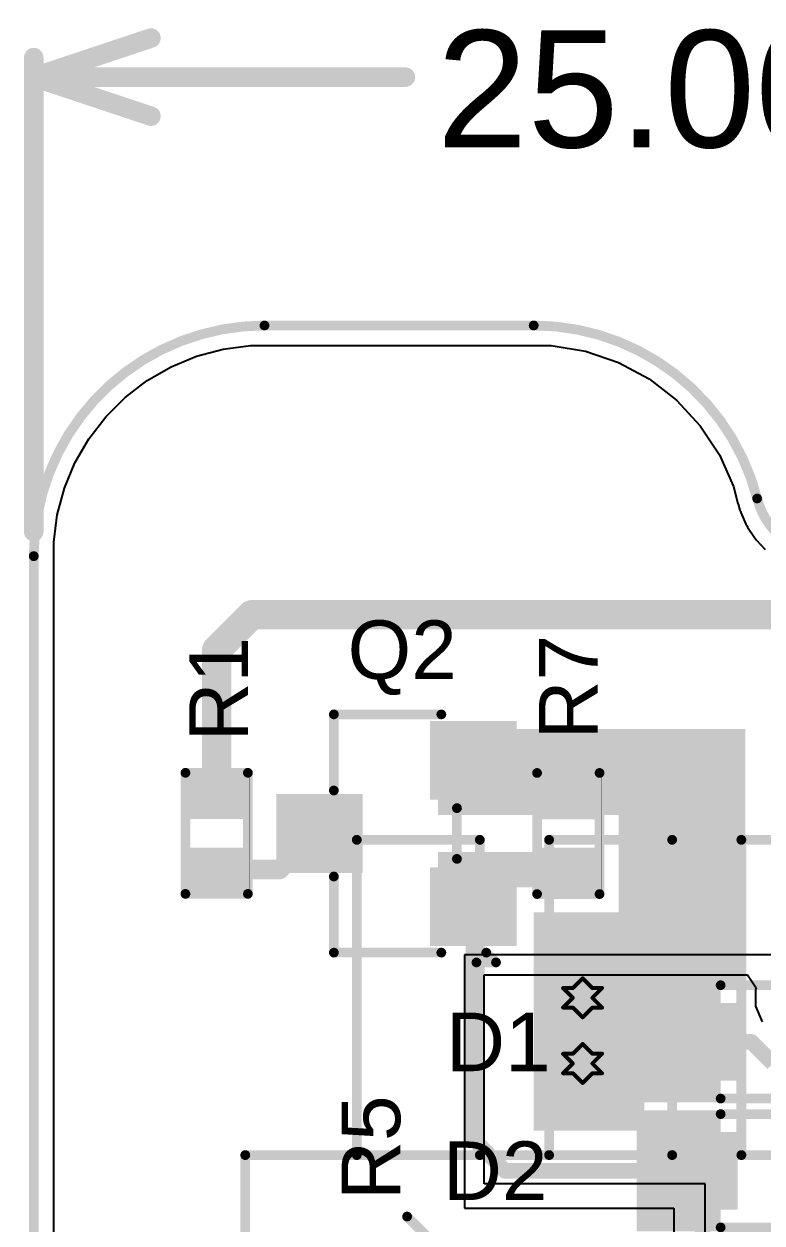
# Model space of a CAD drawing. Header units: inches. Extents: x -3 to 177, y -3 to 61.
# Drawn here: x -2.63 to 6.97, y 15.83 to 31.42 of the extents above; entities that cross this region are included whole.
import ezdxf

# ---------------------------------------------------------------- set-up
doc = ezdxf.new("R2010")
doc.units = ezdxf.units.IN
for name, color, linetype in [('Board Outline', 216, 'Continuous'), ('Bottom Layer', 5, 'Continuous'), ('Bottom Overlay', 54, 'Continuous'), ('Bottom Solder', 6, 'Continuous'), ('Dimension', 6, 'Continuous'), ('Drill Drawing', 1, 'Continuous'), ('Top Layer', 1, 'Continuous'), ('Top Overlay', 2, 'Continuous'), ('Top Paste', 8, 'Continuous'), ('Top Solder', 216, 'Continuous'), ('Via Holes', 16, 'Continuous')]:
    doc.layers.add(name, color=color, linetype=linetype)
doc.styles.add('Arial', font='', dxfattribs={"height": 0.2})
doc.styles.get('Arial').set_extended_font_data('Arial')

# ---------------------------------------------------------------- blocks, each defined once
blk = doc.blocks.new('SOT_23_2')
at = {"layer": 'Top Layer'}
for points in [[(-0.41, 1.46), (0.41, 1.46), (0.41, 0.54), (-0.41, 0.54)], [(-1.36, -0.54), (-0.54, -0.54), (-0.54, -1.46), (-1.36, -1.46)], [(0.54, -0.54), (1.36, -0.54), (1.36, -1.46), (0.54, -1.46)]]:
    blk.add_hatch(color=1, dxfattribs=at).paths.add_polyline_path(points)
at = {"layer": 'Top Paste'}
for points in [[(-0.41, 1.46), (0.41, 1.46), (0.41, 0.54), (-0.41, 0.54)], [(-1.36, -0.54), (-0.54, -0.54), (-0.54, -1.46), (-1.36, -1.46)], [(0.54, -0.54), (1.36, -0.54), (1.36, -1.46), (0.54, -1.46)]]:
    blk.add_hatch(color=8, dxfattribs=at).paths.add_polyline_path(points)
at = {"layer": 'Top Solder'}
for points in [[(-0.512, 1.562), (0.512, 1.562), (0.512, 0.438), (-0.512, 0.438)], [(-1.462, -0.438), (-0.438, -0.438), (-0.438, -1.562), (-1.462, -1.562)], [(0.438, -0.438), (1.462, -0.438), (1.462, -1.562), (0.438, -1.562)]]:
    blk.add_hatch(color=216, dxfattribs=at).paths.add_polyline_path(points)
at = {"layer": 'Top Overlay', "const_width": 0.127}
for points in [[(-1.549, 0.813), (-1.549, -0.584)], [(-1.549, 0.813), (-0.559, 0.813)], [(0.559, 0.813), (1.549, 0.813)], [(1.549, 0.813), (1.549, -0.584)], [(-0.33, -0.787), (0.33, -0.787)], [(-1.676, -1.041), (-1.549, -1.168)], [(-1.676, -1.041), (-1.676, -1.295)], [(-1.549, -1.168), (-1.676, -1.295)]]:
    blk.add_lwpolyline(points, dxfattribs=at)
at = {"layer": 'Top Overlay', "const_width": 0.0635}
for points in [[(-1.581, 0.813, 1), (-1.518, 0.813, 1)], [(-1.581, 0.813, 1), (-1.518, 0.813, 1)], [(-0.591, 0.813, 1), (-0.527, 0.813, 1)], [(0.527, 0.813, 1), (0.591, 0.813, 1)], [(1.518, 0.813, 1), (1.581, 0.813, 1)], [(1.518, 0.813, 1), (1.581, 0.813, 1)], [(-1.581, -0.584, 1), (-1.518, -0.584, 1)], [(1.518, -0.584, 1), (1.581, -0.584, 1)], [(-0.362, -0.787, 1), (-0.298, -0.787, 1)], [(0.298, -0.787, 1), (0.362, -0.787, 1)], [(-1.708, -1.041, 1), (-1.645, -1.041, 1)], [(-1.708, -1.041, 1), (-1.645, -1.041, 1)], [(-1.708, -1.295, 1), (-1.645, -1.295, 1)], [(-1.708, -1.295, 1), (-1.645, -1.295, 1)], [(-1.581, -1.168, 1), (-1.518, -1.168, 1)], [(-1.581, -1.168, 1), (-1.518, -1.168, 1)]]:
    blk.add_lwpolyline(points, format="xyb", close=True, dxfattribs=at)
blk = doc.blocks.new('SOD_323_8')
at = {"layer": 'Top Layer'}
for points in [[(-0.75, -0.45), (-1.55, -0.45), (-1.55, 0.45), (-0.75, 0.45)], [(1.55, -0.45), (0.75, -0.45), (0.75, 0.45), (1.55, 0.45)]]:
    blk.add_hatch(color=1, dxfattribs=at).paths.add_polyline_path(points)
at = {"layer": 'Top Overlay'}
for points in [[(-2.007, 0.483), (-0.914, 0.483), (-0.914, 0.787), (-2.007, 0.787)], [(-2.007, -0.508), (-1.575, -0.508), (-1.575, 0.508), (-2.007, 0.508)], [(-2.007, -0.787), (-0.914, -0.787), (-0.914, -0.483), (-2.007, -0.483)]]:
    blk.add_hatch(color=2, dxfattribs=at).paths.add_polyline_path(points)
at = {"layer": 'Top Paste'}
for points in [[(-0.75, -0.45), (-1.55, -0.45), (-1.55, 0.45), (-0.75, 0.45)], [(1.55, -0.45), (0.75, -0.45), (0.75, 0.45), (1.55, 0.45)]]:
    blk.add_hatch(color=8, dxfattribs=at).paths.add_polyline_path(points)
at = {"layer": 'Top Solder'}
for points in [[(-0.695, -0.505), (-1.605, -0.505), (-1.605, 0.505), (-0.695, 0.505)], [(1.605, -0.505), (0.695, -0.505), (0.695, 0.505), (1.605, 0.505)]]:
    blk.add_hatch(color=216, dxfattribs=at).paths.add_polyline_path(points)
at = {"layer": 'Top Overlay', "const_width": 0.127}
for points in [[(-0.914, 0.737), (0.94, 0.737)], [(0.94, 0.559), (0.94, 0.737)], [(0.94, -0.737), (0.94, -0.559)], [(-0.914, -0.737), (0.94, -0.737)]]:
    blk.add_lwpolyline(points, dxfattribs=at)
at = {"layer": 'Top Overlay', "const_width": 0.0635}
for points in [[(-0.946, 0.737, 1), (-0.883, 0.737, 1)], [(0.908, 0.737, 1), (0.972, 0.737, 1)], [(0.908, 0.737, 1), (0.972, 0.737, 1)], [(0.908, 0.559, 1), (0.972, 0.559, 1)], [(0.908, -0.559, 1), (0.972, -0.559, 1)], [(-0.946, -0.737, 1), (-0.883, -0.737, 1)], [(0.908, -0.737, 1), (0.972, -0.737, 1)], [(0.908, -0.737, 1), (0.972, -0.737, 1)]]:
    blk.add_lwpolyline(points, format="xyb", close=True, dxfattribs=at)
blk = doc.blocks.new('SOD_323_9')
at = {"layer": 'Top Layer'}
for points in [[(-0.75, -0.45), (-1.55, -0.45), (-1.55, 0.45), (-0.75, 0.45)], [(1.55, -0.45), (0.75, -0.45), (0.75, 0.45), (1.55, 0.45)]]:
    blk.add_hatch(color=1, dxfattribs=at).paths.add_polyline_path(points)
at = {"layer": 'Top Overlay'}
for points in [[(-2.007, 0.483), (-0.914, 0.483), (-0.914, 0.787), (-2.007, 0.787)], [(-2.007, -0.508), (-1.575, -0.508), (-1.575, 0.508), (-2.007, 0.508)], [(-2.007, -0.787), (-0.914, -0.787), (-0.914, -0.483), (-2.007, -0.483)]]:
    blk.add_hatch(color=2, dxfattribs=at).paths.add_polyline_path(points)
at = {"layer": 'Top Paste'}
for points in [[(-0.75, -0.45), (-1.55, -0.45), (-1.55, 0.45), (-0.75, 0.45)], [(1.55, -0.45), (0.75, -0.45), (0.75, 0.45), (1.55, 0.45)]]:
    blk.add_hatch(color=8, dxfattribs=at).paths.add_polyline_path(points)
at = {"layer": 'Top Solder'}
for points in [[(-0.695, -0.505), (-1.605, -0.505), (-1.605, 0.505), (-0.695, 0.505)], [(1.605, -0.505), (0.695, -0.505), (0.695, 0.505), (1.605, 0.505)]]:
    blk.add_hatch(color=216, dxfattribs=at).paths.add_polyline_path(points)
at = {"layer": 'Top Overlay', "const_width": 0.127}
for points in [[(-0.914, 0.737), (0.94, 0.737)], [(0.94, 0.559), (0.94, 0.737)], [(0.94, -0.737), (0.94, -0.559)], [(-0.914, -0.737), (0.94, -0.737)]]:
    blk.add_lwpolyline(points, dxfattribs=at)
at = {"layer": 'Top Overlay', "const_width": 0.0635}
for points in [[(-0.946, 0.737, 1), (-0.883, 0.737, 1)], [(0.908, 0.737, 1), (0.972, 0.737, 1)], [(0.908, 0.737, 1), (0.972, 0.737, 1)], [(0.908, 0.559, 1), (0.972, 0.559, 1)], [(0.908, -0.559, 1), (0.972, -0.559, 1)], [(-0.946, -0.737, 1), (-0.883, -0.737, 1)], [(0.908, -0.737, 1), (0.972, -0.737, 1)], [(0.908, -0.737, 1), (0.972, -0.737, 1)]]:
    blk.add_lwpolyline(points, format="xyb", close=True, dxfattribs=at)
blk = doc.blocks.new('R___0402_13')
at = {"layer": 'Top Layer'}
for points in [[(-0.699, -0.318), (-0.699, 0.318), (-0.241, 0.318), (-0.241, -0.318)], [(0.241, -0.318), (0.241, 0.318), (0.699, 0.318), (0.699, -0.318)]]:
    blk.add_hatch(color=1, dxfattribs=at).paths.add_polyline_path(points)
at = {"layer": 'Top Paste'}
for points in [[(-0.699, -0.318), (-0.699, 0.318), (-0.241, 0.318), (-0.241, -0.318)], [(0.241, -0.318), (0.241, 0.318), (0.699, 0.318), (0.699, -0.318)]]:
    blk.add_hatch(color=8, dxfattribs=at).paths.add_polyline_path(points)
at = {"layer": 'Top Solder'}
for points in [[(-0.754, -0.373), (-0.754, 0.373), (-0.186, 0.373), (-0.186, -0.373)], [(0.186, -0.373), (0.186, 0.373), (0.754, 0.373), (0.754, -0.373)]]:
    blk.add_hatch(color=216, dxfattribs=at).paths.add_polyline_path(points)
at = {"layer": 'Top Overlay'}
for points, const_width in [([(-0.787, 0.406), (0.787, 0.406)], 0.127), ([(-0.787, 0.406), (-0.787, -0.406)], 0.127), ([(0.787, 0.406), (0.787, -0.406)], 0.127), ([(-0.787, -0.406), (0.787, -0.406)], 0.127), ([(-0.813, -0.432), (0.813, -0.432)], 0.00323)]:
    blk.add_lwpolyline(points, dxfattribs=dict(at, const_width=const_width))
for points, const_width in [([(-0.819, 0.406, 1), (-0.756, 0.406, 1)], 0.0635), ([(-0.819, 0.406, 1), (-0.756, 0.406, 1)], 0.0635), ([(0.756, 0.406, 1), (0.819, 0.406, 1)], 0.0635), ([(0.756, 0.406, 1), (0.819, 0.406, 1)], 0.0635), ([(-0.819, -0.406, 1), (-0.756, -0.406, 1)], 0.0635), ([(-0.819, -0.406, 1), (-0.756, -0.406, 1)], 0.0635), ([(-0.814, -0.432, 1), (-0.812, -0.432, 1)], 0.00161), ([(0.756, -0.406, 1), (0.819, -0.406, 1)], 0.0635), ([(0.756, -0.406, 1), (0.819, -0.406, 1)], 0.0635), ([(0.812, -0.432, 1), (0.814, -0.432, 1)], 0.00161)]:
    blk.add_lwpolyline(points, format="xyb", close=True, dxfattribs=dict(at, const_width=const_width))
blk = doc.blocks.new('R___0402_19')
at = {"layer": 'Top Layer'}
for points in [[(-0.699, -0.318), (-0.699, 0.318), (-0.241, 0.318), (-0.241, -0.318)], [(0.241, -0.318), (0.241, 0.318), (0.699, 0.318), (0.699, -0.318)]]:
    blk.add_hatch(color=1, dxfattribs=at).paths.add_polyline_path(points)
at = {"layer": 'Top Paste'}
for points in [[(-0.699, -0.318), (-0.699, 0.318), (-0.241, 0.318), (-0.241, -0.318)], [(0.241, -0.318), (0.241, 0.318), (0.699, 0.318), (0.699, -0.318)]]:
    blk.add_hatch(color=8, dxfattribs=at).paths.add_polyline_path(points)
at = {"layer": 'Top Solder'}
for points in [[(-0.754, -0.373), (-0.754, 0.373), (-0.186, 0.373), (-0.186, -0.373)], [(0.186, -0.373), (0.186, 0.373), (0.754, 0.373), (0.754, -0.373)]]:
    blk.add_hatch(color=216, dxfattribs=at).paths.add_polyline_path(points)
at = {"layer": 'Top Overlay'}
for points, const_width in [([(-0.787, 0.406), (0.787, 0.406)], 0.127), ([(-0.787, 0.406), (-0.787, -0.406)], 0.127), ([(0.787, 0.406), (0.787, -0.406)], 0.127), ([(-0.787, -0.406), (0.787, -0.406)], 0.127), ([(-0.813, -0.432), (0.813, -0.432)], 0.00323)]:
    blk.add_lwpolyline(points, dxfattribs=dict(at, const_width=const_width))
for points, const_width in [([(-0.819, 0.406, 1), (-0.756, 0.406, 1)], 0.0635), ([(-0.819, 0.406, 1), (-0.756, 0.406, 1)], 0.0635), ([(0.756, 0.406, 1), (0.819, 0.406, 1)], 0.0635), ([(0.756, 0.406, 1), (0.819, 0.406, 1)], 0.0635), ([(-0.819, -0.406, 1), (-0.756, -0.406, 1)], 0.0635), ([(-0.819, -0.406, 1), (-0.756, -0.406, 1)], 0.0635), ([(-0.814, -0.432, 1), (-0.812, -0.432, 1)], 0.00161), ([(0.756, -0.406, 1), (0.819, -0.406, 1)], 0.0635), ([(0.756, -0.406, 1), (0.819, -0.406, 1)], 0.0635), ([(0.812, -0.432, 1), (0.814, -0.432, 1)], 0.00161)]:
    blk.add_lwpolyline(points, format="xyb", close=True, dxfattribs=dict(at, const_width=const_width))
blk = doc.blocks.new('B01_A_7P_R4_MALE_B_20')
at = {"layer": 'Bottom Overlay', "const_width": 0.127}
for points in [[(-8.3, 2.711), (-8.3, 6.811)], [(-8.3, 6.811), (-6.7, 6.811)], [(-6.7, 2.711), (-6.7, 6.811)], [(-5.8, 2.711), (-5.8, 6.811)], [(-5.8, 6.811), (-4.2, 6.811)], [(-4.2, 2.711), (-4.2, 6.811)], [(-3.3, 2.711), (-3.3, 6.811)], [(-3.3, 6.811), (-1.7, 6.811)], [(-9.75, -0.484), (-9.75, 2.711)], [(-9.75, 2.711), (0, 2.711)]]:
    blk.add_lwpolyline(points, dxfattribs=at)
at = {"layer": 'Bottom Overlay', "const_width": 0.0635}
for points in [[(-8.332, 6.811, 1), (-8.268, 6.811, 1)], [(-8.332, 6.811, 1), (-8.268, 6.811, 1)], [(-6.732, 6.811, 1), (-6.668, 6.811, 1)], [(-6.732, 6.811, 1), (-6.668, 6.811, 1)], [(-5.832, 6.811, 1), (-5.768, 6.811, 1)], [(-5.832, 6.811, 1), (-5.768, 6.811, 1)], [(-4.232, 6.811, 1), (-4.168, 6.811, 1)], [(-4.232, 6.811, 1), (-4.168, 6.811, 1)], [(-3.332, 6.811, 1), (-3.268, 6.811, 1)], [(-3.332, 6.811, 1), (-3.268, 6.811, 1)], [(-9.782, 2.711, 1), (-9.718, 2.711, 1)], [(-9.782, 2.711, 1), (-9.718, 2.711, 1)], [(-8.332, 2.711, 1), (-8.268, 2.711, 1)], [(-6.732, 2.711, 1), (-6.668, 2.711, 1)], [(-5.832, 2.711, 1), (-5.768, 2.711, 1)], [(-4.232, 2.711, 1), (-4.168, 2.711, 1)], [(-3.332, 2.711, 1), (-3.268, 2.711, 1)]]:
    blk.add_lwpolyline(points, format="xyb", close=True, dxfattribs=at)

msp = doc.modelspace()

# ---------------------------------------------------------------- hatches: boundary and pattern name
at = {"layer": 'Bottom Layer'}
h = msp.add_hatch(color=5, dxfattribs=at)
edge = h.paths.add_edge_path()
edge.add_arc((4.636, 18.756), 0.3, 0, 360)
h = msp.add_hatch(color=5, dxfattribs=at)
edge = h.paths.add_edge_path()
edge.add_arc((4.636, 17.902), 0.3, 0, 360)
at = {"layer": 'Bottom Solder'}
h = msp.add_hatch(color=6, dxfattribs=at)
edge = h.paths.add_edge_path()
edge.add_arc((4.636, 18.756), 0.402, 0, 360)
h = msp.add_hatch(color=6, dxfattribs=at)
edge = h.paths.add_edge_path()
edge.add_arc((4.636, 17.902), 0.402, 0, 360)
at = {"layer": 'Top Layer'}
for points in [[(2.755, 21.134), (6.169, 21.134), (6.169, 22.253), (2.755, 22.253)], [(5.105, 18.955), (6.752, 18.955), (6.752, 22.253), (5.105, 22.253)], [(2.755, 20.194), (4.767, 20.194), (4.767, 20.651), (2.755, 20.651)], [(2.755, 19.533), (3.675, 19.533), (3.675, 20.651), (2.755, 20.651)], [(4, 17.027), (5.437, 17.027), (5.437, 19.869), (4, 19.869)], [(4, 18.955), (6.752, 18.955), (6.752, 19.869), (4, 19.869)]]:
    msp.add_hatch(color=1, dxfattribs=at).paths.add_polyline_path(points)
h = msp.add_hatch(color=1, dxfattribs=at)
edge = h.paths.add_edge_path()
edge.add_arc((4.636, 18.756), 0.3, 0, 360)
h = msp.add_hatch(color=1, dxfattribs=at)
edge = h.paths.add_edge_path()
edge.add_arc((4.636, 17.902), 0.3, 0, 360)
at = {"layer": 'Top Solder'}
h = msp.add_hatch(color=216, dxfattribs=at)
edge = h.paths.add_edge_path()
edge.add_arc((4.636, 18.756), 0.402, 0, 360)
h = msp.add_hatch(color=216, dxfattribs=at)
edge = h.paths.add_edge_path()
edge.add_arc((4.636, 17.902), 0.402, 0, 360)
at = {"layer": 'Via Holes'}
h = msp.add_hatch(color=7, dxfattribs=at)
edge = h.paths.add_edge_path()
edge.add_arc((4.636, 18.756), 0.15, 0, 360)
h = msp.add_hatch(color=7, dxfattribs=at)
edge = h.paths.add_edge_path()
edge.add_arc((4.636, 17.902), 0.15, 0, 360)

# ---------------------------------------------------------------- linework, layer by layer
at = {"layer": 'Board Outline', "const_width": 0.127}
for points in [[(-2.5, 24.5, -0.414214), (0.5, 27.5)], [(4, 27.5, -0.341999), (6.905, 25.25)], [(7.873, 24.5, -0.341999), (6.905, 25.25)]]:
    msp.add_lwpolyline(points, format="xyb", dxfattribs=at)
for points in [[(0.5, 27.5), (4, 27.5)], [(-2.5, 0.5), (-2.5, 24.5)]]:
    msp.add_lwpolyline(points, dxfattribs=at)
at = {"layer": 'Board Outline', "const_width": 0.0635}
for points in [[(0.468, 27.5, 1), (0.532, 27.5, 1)], [(0.468, 27.5, 1), (0.532, 27.5, 1)], [(3.968, 27.5, 1), (4.032, 27.5, 1)], [(3.968, 27.5, 1), (4.032, 27.5, 1)], [(6.873, 25.25, 1), (6.936, 25.25, 1)], [(6.873, 25.25, 1), (6.936, 25.25, 1)], [(-2.532, 24.5, 1), (-2.468, 24.5, 1)], [(-2.532, 24.5, 1), (-2.468, 24.5, 1)]]:
    msp.add_lwpolyline(points, format="xyb", close=True, dxfattribs=at)
at = {"layer": 'Bottom Layer'}
for p, q in [((-0.383, 27.101), (-0.036, 27.194)), ((-0.036, 27.194), (0.32, 27.241)), ((0.32, 27.241), (0.5, 27.241)), ((0.5, 27.241), (4, 27.241)), ((4, 27.241), (4.226, 27.241)), ((4.226, 27.241), (4.673, 27.167)), ((4.673, 27.167), (5.101, 27.02)), ((-0.715, 26.964), (-0.383, 27.101)), ((5.101, 27.02), (5.5, 26.806)), ((-1.026, 26.784), (-0.715, 26.964)), ((-1.311, 26.565), (-1.026, 26.784)), ((5.5, 26.806), (5.857, 26.528)), ((-1.565, 26.311), (-1.311, 26.565)), ((5.857, 26.528), (6.165, 26.196)), ((-1.784, 26.026), (-1.565, 26.311)), ((6.165, 26.196), (6.414, 25.818)), ((-1.964, 25.715), (-1.784, 26.026)), ((6.414, 25.818), (6.597, 25.404)), ((-2.101, 25.383), (-1.964, 25.715)), ((-2.194, 25.036), (-2.101, 25.383)), ((6.597, 25.404), (6.654, 25.185)), ((6.654, 25.185), (6.656, 25.18)), ((6.656, 25.18), (6.657, 25.175)), ((6.657, 25.175), (6.681, 25.096)), ((-2.241, 24.68), (-2.194, 25.036)), ((6.681, 25.096), (6.688, 25.082)), ((6.688, 25.082), (6.692, 25.066)), ((6.692, 25.066), (6.759, 24.916)), ((6.759, 24.916), (6.771, 24.898)), ((6.771, 24.898), (6.779, 24.878)), ((6.779, 24.878), (6.87, 24.741)), ((-2.241, 24.5), (-2.241, 24.68)), ((6.87, 24.741), (6.885, 24.726)), ((6.885, 24.726), (6.896, 24.707)), ((6.896, 24.707), (7.008, 24.587)), ((-2.241, 8.304), (-2.241, 24.5)), ((22.241, 19.315), (3.099, 19.315)), ((3.099, 19.315), (3.099, 16.019)), ((3.358, 16.339), (3.358, 19.056)), ((3.358, 19.056), (6.78, 19.056)), ((6.78, 19.056), (6.893, 18.887)), ((6.893, 18.887), (6.884, 18.866)), ((6.884, 18.866), (6.884, 18.646)), ((6.884, 18.646), (6.969, 18.442)), ((6.228, 16.339), (3.358, 16.339)), ((6.228, 13.624), (6.228, 16.339)), ((3.099, 16.019), (5.821, 16.019)), ((5.821, 16.019), (5.821, 13.163))]:
    msp.add_line(p, q, dxfattribs=at)
at = {"layer": 'Dimension', "const_width": 0.254}
for points in [[(-2.5, 30.73), (-0.976, 31.238)], [(-2.5, 24.818), (-2.5, 30.984)], [(-2.5, 30.73), (-0.976, 30.222)], [(-2.5, 30.73), (2.331, 30.73)]]:
    msp.add_lwpolyline(points, dxfattribs=at)
at = {"layer": 'Dimension', "const_width": 0.127}
for points in [[(-1.04, 31.238, 1), (-0.913, 31.238, 1)], [(-2.564, 30.984, 1), (-2.437, 30.984, 1)], [(-2.564, 30.73, 1), (-2.437, 30.73, 1)], [(-2.564, 30.73, 1), (-2.437, 30.73, 1)], [(-2.564, 30.73, 1), (-2.437, 30.73, 1)], [(2.268, 30.73, 1), (2.395, 30.73, 1)], [(-1.04, 30.222, 1), (-0.913, 30.222, 1)], [(-2.564, 24.818, 1), (-2.437, 24.818, 1)]]:
    msp.add_lwpolyline(points, format="xyb", close=True, dxfattribs=at)
at = {"layer": 'Drill Drawing', "const_width": 0.0508}
for points in [[(4.509, 18.883), (4.636, 19.01)], [(4.636, 19.01), (4.763, 18.883)], [(4.382, 18.883), (4.509, 18.756)], [(4.382, 18.883), (4.509, 18.883)], [(4.763, 18.883), (4.89, 18.883)], [(4.763, 18.756), (4.89, 18.883)], [(4.382, 18.629), (4.509, 18.756)], [(4.763, 18.756), (4.89, 18.629)], [(4.382, 18.629), (4.509, 18.629)], [(4.509, 18.629), (4.636, 18.502)], [(4.636, 18.502), (4.763, 18.629)], [(4.763, 18.629), (4.89, 18.629)], [(4.509, 18.029), (4.636, 18.156)], [(4.636, 18.156), (4.763, 18.029)], [(4.382, 18.029), (4.509, 17.902)], [(4.382, 18.029), (4.509, 18.029)], [(4.763, 18.029), (4.89, 18.029)], [(4.763, 17.902), (4.89, 18.029)], [(4.382, 17.775), (4.509, 17.902)], [(4.382, 17.775), (4.509, 17.775)], [(4.509, 17.775), (4.636, 17.648)], [(4.636, 17.648), (4.763, 17.775)], [(4.763, 17.902), (4.89, 17.775)], [(4.763, 17.775), (4.89, 17.775)]]:
    msp.add_lwpolyline(points, dxfattribs=at)
at = {"layer": 'Drill Drawing', "const_width": 0.0254}
for points in [[(4.623, 19.01, 1), (4.648, 19.01, 1)], [(4.623, 19.01, 1), (4.648, 19.01, 1)], [(4.369, 18.883, 1), (4.394, 18.883, 1)], [(4.369, 18.883, 1), (4.394, 18.883, 1)], [(4.496, 18.883, 1), (4.521, 18.883, 1)], [(4.496, 18.883, 1), (4.521, 18.883, 1)], [(4.75, 18.883, 1), (4.775, 18.883, 1)], [(4.75, 18.883, 1), (4.775, 18.883, 1)], [(4.877, 18.883, 1), (4.902, 18.883, 1)], [(4.877, 18.883, 1), (4.902, 18.883, 1)], [(4.496, 18.756, 1), (4.521, 18.756, 1)], [(4.496, 18.756, 1), (4.521, 18.756, 1)], [(4.75, 18.756, 1), (4.775, 18.756, 1)], [(4.75, 18.756, 1), (4.775, 18.756, 1)], [(4.369, 18.629, 1), (4.394, 18.629, 1)], [(4.369, 18.629, 1), (4.394, 18.629, 1)], [(4.496, 18.629, 1), (4.521, 18.629, 1)], [(4.496, 18.629, 1), (4.521, 18.629, 1)], [(4.75, 18.629, 1), (4.775, 18.629, 1)], [(4.75, 18.629, 1), (4.775, 18.629, 1)], [(4.877, 18.629, 1), (4.902, 18.629, 1)], [(4.877, 18.629, 1), (4.902, 18.629, 1)], [(4.623, 18.502, 1), (4.648, 18.502, 1)], [(4.623, 18.502, 1), (4.648, 18.502, 1)], [(4.623, 18.156, 1), (4.648, 18.156, 1)], [(4.623, 18.156, 1), (4.648, 18.156, 1)], [(4.369, 18.029, 1), (4.394, 18.029, 1)], [(4.369, 18.029, 1), (4.394, 18.029, 1)], [(4.496, 18.029, 1), (4.521, 18.029, 1)], [(4.496, 18.029, 1), (4.521, 18.029, 1)], [(4.75, 18.029, 1), (4.775, 18.029, 1)], [(4.75, 18.029, 1), (4.775, 18.029, 1)], [(4.877, 18.029, 1), (4.902, 18.029, 1)], [(4.877, 18.029, 1), (4.902, 18.029, 1)], [(4.369, 17.775, 1), (4.394, 17.775, 1)], [(4.369, 17.775, 1), (4.394, 17.775, 1)], [(4.496, 17.902, 1), (4.521, 17.902, 1)], [(4.496, 17.902, 1), (4.521, 17.902, 1)], [(4.496, 17.775, 1), (4.521, 17.775, 1)], [(4.496, 17.775, 1), (4.521, 17.775, 1)], [(4.75, 17.902, 1), (4.775, 17.902, 1)], [(4.75, 17.902, 1), (4.775, 17.902, 1)], [(4.75, 17.775, 1), (4.775, 17.775, 1)], [(4.75, 17.775, 1), (4.775, 17.775, 1)], [(4.877, 17.775, 1), (4.902, 17.775, 1)], [(4.877, 17.775, 1), (4.902, 17.775, 1)], [(4.623, 17.648, 1), (4.648, 17.648, 1)], [(4.623, 17.648, 1), (4.648, 17.648, 1)]]:
    msp.add_lwpolyline(points, format="xyb", close=True, dxfattribs=at)
at = {"layer": 'Top Layer'}
for points, const_width in [([(-0.122, 23.28), (0.335, 23.738)], 0.381), ([(0.335, 23.738), (10.223, 23.738)], 0.381), ([(-0.122, 21.365), (-0.122, 23.28)], 0.381), ([(0.697, 20.425), (1.165, 20.893)], 0.254), ([(1.165, 20.893), (1.215, 20.893)], 0.254), ([(-0.122, 20.425), (0.697, 20.425)], 0.254), ([(3.215, 16.917), (3.215, 19.943)], 0.203), ([(6.169, 18.183), (6.829, 18.183)], 0.203), ([(6.829, 18.183), (7.11, 17.902)], 0.203), ([(3.215, 16.917), (3.625, 16.507)], 0.203), ([(3.625, 16.507), (6.042, 16.507)], 0.203), ([(6.195, 15.685), (6.195, 16.507)], 0.203)]:
    msp.add_lwpolyline(points, dxfattribs=dict(at, const_width=const_width))
for points, const_width in [([(0.24, 23.738, 1), (0.43, 23.738, 1)], 0.191), ([(0.24, 23.738, 1), (0.43, 23.738, 1)], 0.191), ([(-0.217, 23.28, 1), (-0.027, 23.28, 1)], 0.191), ([(-0.217, 23.28, 1), (-0.027, 23.28, 1)], 0.191), ([(-0.217, 21.365, 1), (-0.027, 21.365, 1)], 0.191), ([(1.101, 20.893, 1), (1.228, 20.893, 1)], 0.127), ([(1.101, 20.893, 1), (1.228, 20.893, 1)], 0.127), ([(1.151, 20.893, 1), (1.278, 20.893, 1)], 0.127), ([(-0.186, 20.425, 1), (-0.059, 20.425, 1)], 0.127), ([(0.634, 20.425, 1), (0.761, 20.425, 1)], 0.127), ([(0.634, 20.425, 1), (0.761, 20.425, 1)], 0.127), ([(3.164, 19.943, 1), (3.265, 19.943, 1)], 0.102), ([(6.118, 18.183, 1), (6.22, 18.183, 1)], 0.102), ([(6.778, 18.183, 1), (6.879, 18.183, 1)], 0.102), ([(6.778, 18.183, 1), (6.879, 18.183, 1)], 0.102), ([(3.164, 16.917, 1), (3.265, 16.917, 1)], 0.102), ([(3.164, 16.917, 1), (3.265, 16.917, 1)], 0.102), ([(3.574, 16.507, 1), (3.676, 16.507, 1)], 0.102), ([(3.574, 16.507, 1), (3.676, 16.507, 1)], 0.102), ([(5.991, 16.507, 1), (6.093, 16.507, 1)], 0.102), ([(6.144, 16.507, 1), (6.245, 16.507, 1)], 0.102)]:
    msp.add_lwpolyline(points, format="xyb", close=True, dxfattribs=dict(at, const_width=const_width))
at = {"layer": 'Top Overlay', "const_width": 0.127}
msp.add_lwpolyline([(2.354, 15.911), (2.968, 15.297)], dxfattribs=at)
at = {"layer": 'Top Overlay', "const_width": 0.0635}
msp.add_lwpolyline([(2.322, 15.911, 1), (2.386, 15.911, 1)], format="xyb", close=True, dxfattribs=at)

# ---------------------------------------------------------------- block references
at = {"rotation": 90}
for name, p in [('SOT_23_2', (2.215, 20.893)), ('R___0402_19', (-0.122, 20.895)), ('R___0402_13', (4.45, 20.893))]:
    msp.add_blockref(name, p, dxfattribs=at)
for name, p in [('B01_A_7P_R4_MALE_B_20', (10, 14)), ('SOD_323_9', (7.345, 18.183)), ('SOD_323_8', (7.345, 16.507))]:
    msp.add_blockref(name, p)

# ---------------------------------------------------------------- texts
at = {"layer": 'Dimension', "style": 'Arial'}
msp.add_text('25.00 (mm)', height=1.524, dxfattribs=at).set_placement((2.738, 29.816))
at = {"layer": 'Top Overlay', "style": 'Arial'}
for s, p in [('Q2', (1.58, 22.902)), ('D1', (2.859, 17.802)), ('D2', (2.818, 16.126))]:
    msp.add_text(s, height=0.762, dxfattribs=at).set_placement(p)
for s, p in [('R1', (0.284, 22.089)), ('R7', (4.831, 22.115)), ('R5', (2.265, 16.126))]:
    msp.add_text(s, height=0.762, rotation=90, dxfattribs=at).set_placement(p)

doc.saveas('drawing.dxf')
